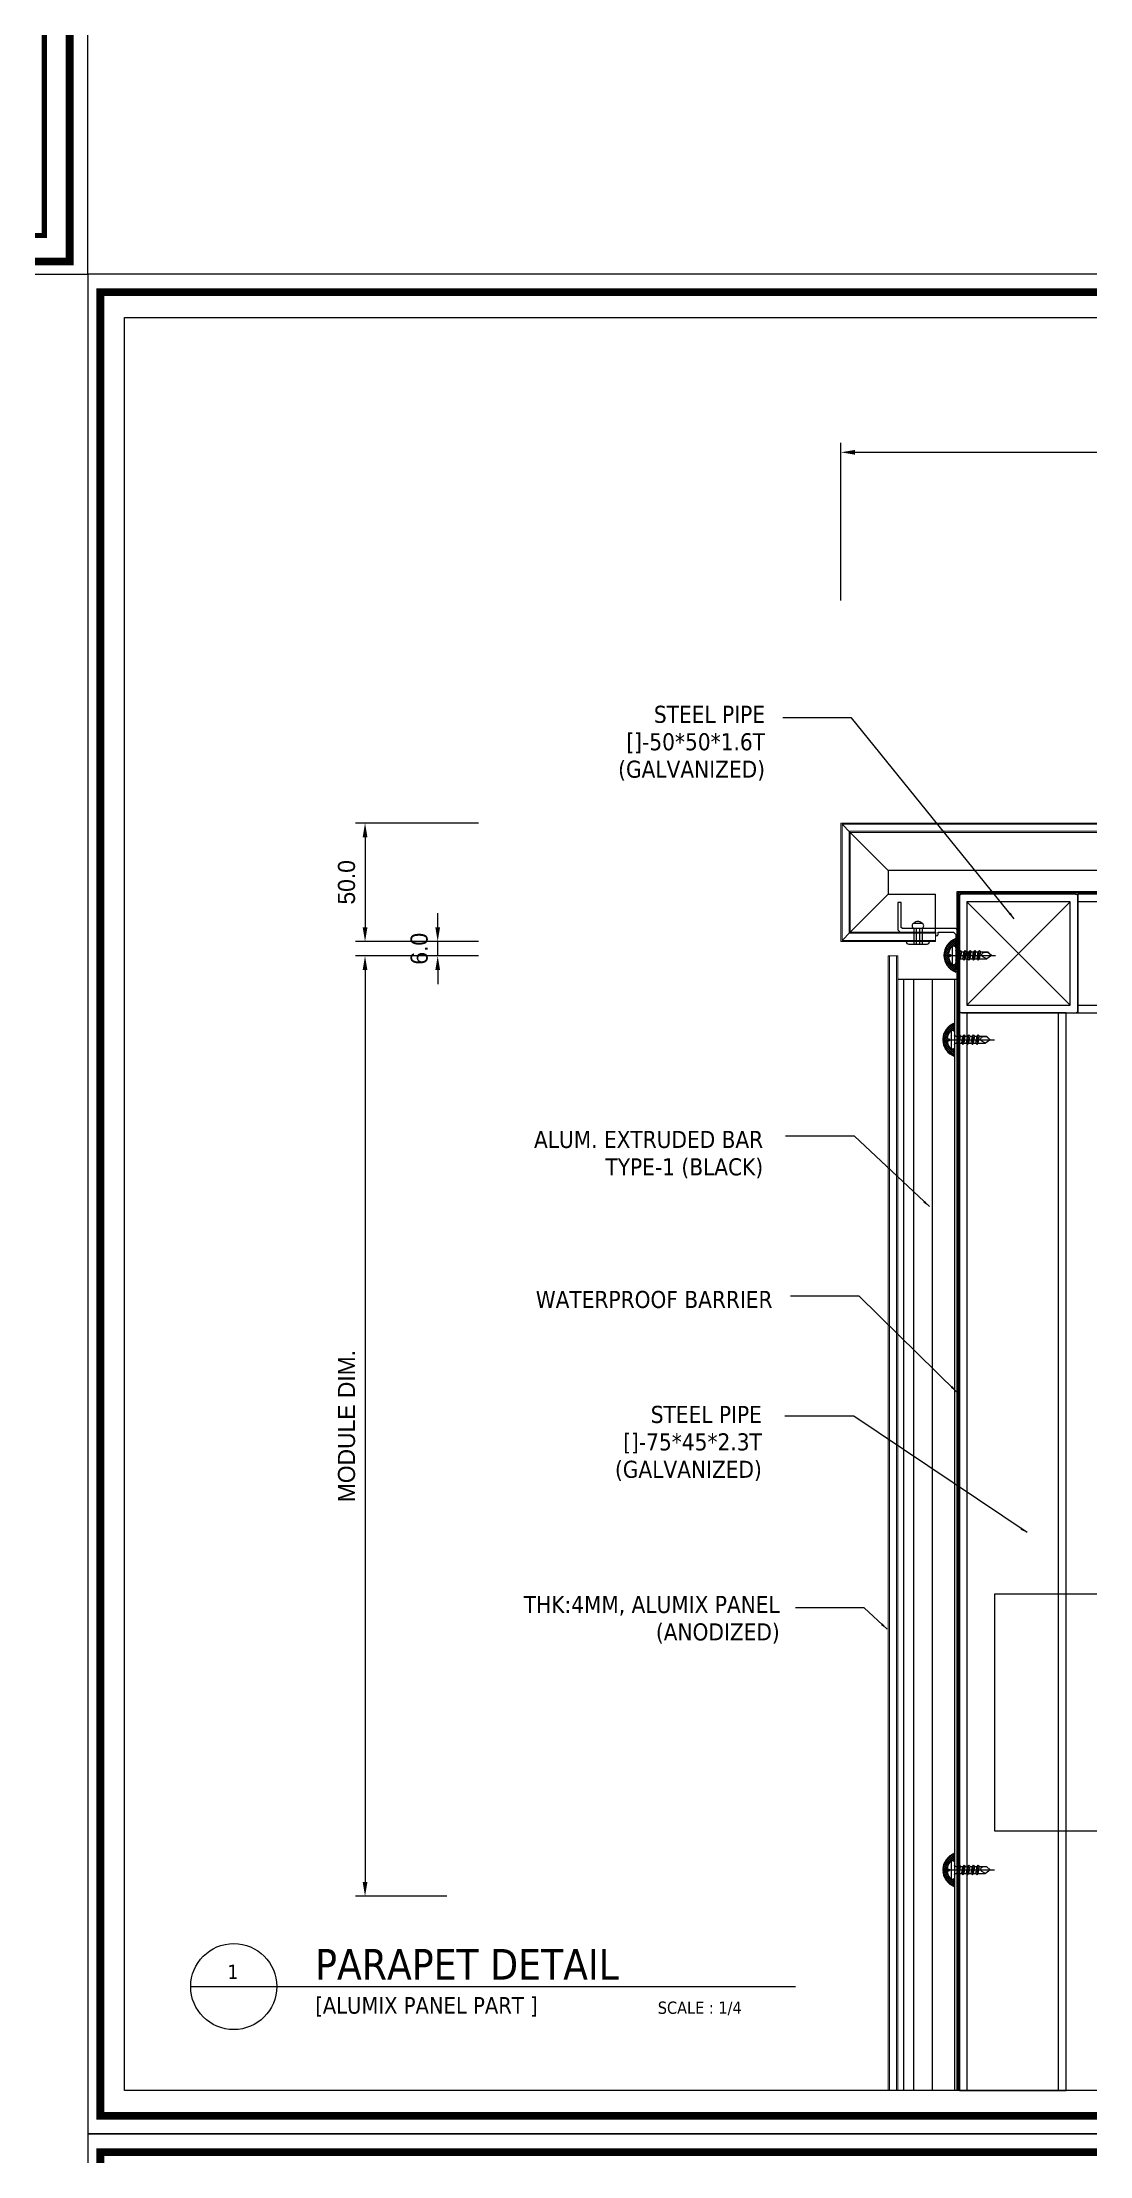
# Model space of a CAD drawing. Header units: millimetres. Extents: x 7297 to 60227, y -7497 to 19324.
# Drawn here: x 10036 to 10478, y 8174 to 9065 of the extents above; entities that cross this region are included whole.
import ezdxf

# ---------------------------------------------------------------- set-up
doc = ezdxf.new("R2010")
doc.units = ezdxf.units.MM
doc.linetypes.add('HIDDEN', pattern=[0.375, 0.25, -0.125])
for name, color, linetype in [('NS_AL_MOLD', 7, 'Continuous'), ('NS_BRACKET_NUTS', 1, 'Continuous'), ('NS_CAULKING', 8, 'Continuous'), ('NS_COL_L-GREY', 8, 'Continuous'), ('NS_COL_WHITE', 7, 'Continuous'), ('NS_DIM', 1, 'Continuous'), ('NS_FORM', 7, 'Continuous'), ('NS_FRAME', 253, 'Continuous'), ('NS_PIPE_FRAME', 2, 'Continuous'), ('NS_RIVET_SCREW', 1, 'Continuous'), ('NS_TEXT', 2, 'Continuous'), ('NS_WATERPROOF', 150, 'Continuous')]:
    doc.layers.add(name, color=color, linetype=linetype)
doc.layers.add('NS_AL_PANEL', color=32, linetype='Continuous', lineweight=9)
doc.styles.add('Expo M', font='Expo M.ttf')
doc.styles.add('HGTXT', font='romans.shx', dxfattribs={"bigfont": 'whgtxt.shx'})
doc.dimstyles.new('DS2', dxfattribs={"dimscale": 2, "dimtxt": 1.8, "dimasz": 1.5, "dimexe": 1, "dimexo": 1, "dimgap": 0.5, "dimtad": 1, "dimtoh": 1, "dimdec": 1, "dimzin": 1, "dimdsep": 46, "dimtxsty": 'Expo M', "dimcen": 2, "dimadec": 1, "dimazin": 0, "dimtfac": 1, "dimtdec": 4, "dimtix": 1, "dimtmove": 1, "dimatfit": 3, "dimfxl": 1, "dimtolj": 1, "dimtzin": 1, "dimarcsym": 0})
doc.dimstyles.new('N-SPACE', dxfattribs={"dimscale": 4, "dimtxt": 1.8, "dimasz": 1.5, "dimexe": 1, "dimexo": 1, "dimgap": 1, "dimtad": 1, "dimtoh": 1, "dimdec": 1, "dimzin": 1, "dimdsep": 46, "dimtxsty": 'Expo M', "dimcen": 2, "dimclrd": 1, "dimclre": 1, "dimclrt": 2, "dimadec": 1, "dimazin": 0, "dimtfac": 1, "dimtdec": 1, "dimtix": 1, "dimtmove": 1, "dimatfit": 3, "dimfxl": 1, "dimtolj": 1, "dimtzin": 1, "dimarcsym": 0})

# ---------------------------------------------------------------- blocks, each defined once
blk = doc.blocks.new('AL-TEMPLATE')
at = {"color": 8}
for p, q in [((2716.82, 1392.97), (2800.02, 1392.97)), ((2716.82, 1376.33), (2800.02, 1376.33)), ((2716.82, 1359.69), (2800.02, 1359.69)), ((2716.82, 1343.05), (2800.02, 1343.05)), ((2716.82, 1326.41), (2800.02, 1326.41)), ((2716.82, 1309.77), (2800.02, 1309.77)), ((2716.82, 1293.13), (2800.02, 1293.13)), ((2716.82, 1276.49), (2800.02, 1276.49)), ((2716.82, 1259.85), (2800.02, 1259.85)), ((2716.82, 1243.21), (2800.02, 1243.21)), ((2716.82, 1209.93), (2800.02, 1209.93)), ((2716.82, 1193.29), (2800.02, 1193.29)), ((2716.82, 1176.65), (2800.02, 1176.65)), ((2716.82, 1118.41), (2800.02, 1118.41)), ((2716.82, 1076.81), (2800.02, 1076.81)), ((2716.82, 1051.85), (2800.02, 1051.85))]:
    blk.add_line(p, q, dxfattribs=at)
at = {"color": 7, "ltscale": 2}
blk.add_lwpolyline([(1972.34, 1515.25), (1972.34, 921.25), (2812.34, 921.25), (2812.34, 1515.25)], close=True, dxfattribs=at)
at = {"color": 8}
for points, const_width in [([(1976.34, 1509.45), (2808.34, 1509.45), (2808.34, 927.05), (1976.34, 927.05)], 2.5), ([(2716.82, 1501.32), (2800.02, 1501.32), (2800.02, 1418.12), (2716.82, 1418.12)], 1.66), ([(2716.82, 1409.8), (2800.02, 1409.8), (2800.02, 1026.89), (2716.82, 1026.89)], 1.66)]:
    blk.add_lwpolyline(points, close=True, dxfattribs=dict(at, const_width=const_width))
at = {"color": 9}
blk.add_lwpolyline([(1984.07, 1501.32), (2709.08, 1501.32), (2709.08, 935.18), (1984.07, 935.18)], close=True, dxfattribs=at)
at = {"color": 8, "const_width": 1.66}
for points in [[(2716.82, 1226.57), (2800.02, 1226.57)], [(2716.82, 1160.01), (2800.02, 1160.01)]]:
    blk.add_lwpolyline(points, dxfattribs=at)
at = {"color": 146, "true_color": 0x105689, "insert": (2721.06, 1496.93), "char_height": 3.6698, "attachment_point": 1, "style": 'HGTXT'}
blk.add_mtext('{\\fExpo M|b0|i0|c129|p18;엔스페이스 (주)}', dxfattribs=at)
at = {"insert": (2720.94, 1489.17), "char_height": 2.3487, "attachment_point": 1, "style": 'HGTXT'}
blk.add_mtext('서울시 강남구 논현로 161길11 엔빌딩 4F\\PTEL 02 575-2077  FAX 02 575-2071', dxfattribs=at)
at = {"color": 8, "attachment_point": 1}
for s, insert, char_height, width in [('NOTE', (2720.76, 1404.73), 2.556, 438.9676), ('DESIGNED BYNOTE', (2719.01, 1224.39), 2.5559, 438.9676), ('DRAWN BYNOTE', (2719.56, 1209.04), 2.5559, 438.9676), ('CHECKED BYNOTE', (2719.56, 1192.25), 2.5559, 438.9676), ('APPROVED BYNOTE', (2720.1, 1175.04), 2.5559, 438.9676), ('DRAWING TITLE', (2720.1, 1158.4), 2.5559, 438.9675), ('SCALE', (2720.1, 1116.8), 2.556, 438.9675), ('{\\fﾱﾼﾸﾲ|b0|i0|c129|p49;DATE}', (2720.1, 1075.2), 2.5559, 438.9675), ('SHEET NO.', (2720.1, 1050.24), 2.556, 438.9675)]:
    blk.add_mtext(s, dxfattribs=dict(at, insert=insert, char_height=char_height, width=width))
blk = doc.blocks.new('피스')
for p, q in [((-4, 1.5), (-4, 1)), ((-4, 1.5), (4, 1.5)), ((-3, 0), (3, 0)), ((-0.5, 2.98), (-0.4, 2.3)), ((-0.4, 2.3), (0.4, 2.3)), ((0, 4.99), (0, -16.77)), ((0.5, 2.98), (0.4, 2.3)), ((4, 1.5), (4, 1)), ((2, -1.5), (-2, -2)), ((-1.5, -1.5), (-2, -2)), ((-2, -2), (-1.5, -2.5)), ((-1.5, -3.5), (-2, -4)), ((2, -3.5), (-2, -4)), ((-2, -4), (-1.5, -4.5)), ((-1.5, -5.5), (-2, -6)), ((2, -5.5), (-2, -6)), ((-2, -6), (-1.5, -6.5)), ((-1.5, -7.5), (-2, -8)), ((2, -7.5), (-2, -8)), ((-2, -8), (-1.5, -8.5)), ((-1.5, -0.5), (-1.5, -1.5)), ((1.5, -1), (-1.5, -1.5)), ((1.5, -2), (-1.5, -2.5)), ((-1.5, -2.5), (-1.5, -3.5)), ((1.5, -3), (-1.5, -3.5)), ((1.5, -4), (-1.5, -4.5)), ((-1.5, -4.5), (-1.5, -5.5)), ((1.5, -5), (-1.5, -5.5)), ((1.5, -6), (-1.5, -6.5)), ((-1.5, -6.5), (-1.5, -7.5)), ((1.5, -7), (-1.5, -7.5)), ((1.5, -8), (-1.5, -8.5)), ((-1.5, -8.5), (-1.5, -9.5)), ((1.5, -0.5), (1.5, -1)), ((1.5, -1), (2, -1.5)), ((2, -1.5), (1.5, -2)), ((1.5, -2), (1.5, -3)), ((1.5, -3), (2, -3.5)), ((2, -3.5), (1.5, -4)), ((1.5, -4), (1.5, -5)), ((1.5, -5), (2, -5.5)), ((2, -5.5), (1.5, -6)), ((1.5, -6), (1.5, -7)), ((1.5, -7), (2, -7.5)), ((2, -7.5), (1.5, -8)), ((1.5, -8), (1.5, -9)), ((-1.5, -9.5), (-2, -10)), ((2, -9.5), (-2, -10)), ((-2, -10), (-1.5, -10.5)), ((1.5, -9), (-1.5, -9.5)), ((1.5, -10), (-1.5, -10.5)), ((-1.5, -10.5), (-1.5, -13.5)), ((0, -15), (-1.5, -13.5)), ((-1.27, -13.54), (-1.27, -11.97)), ((0, -15), (-1.27, -13.54)), ((0, -15), (1.5, -13.03)), ((1.5, -13.03), (0.6, -11.47)), ((1.5, -9), (2, -9.5)), ((2, -9.5), (1.5, -10)), ((1.5, -10), (1.5, -13.03))]:
    blk.add_line(p, q)
for centre, radius, start, end in [((0, -3.08), 6.08, 94.71456, 131.11209), ((-3, 1), 1, 180, 270), ((-2, -0.5), 0.5, 0, 90), ((0, -3.08), 6.08, 48.88791, 85.28544), ((2, -0.5), 0.5, 90, 180), ((3, 1), 1, 270, 0), ((-0.27, -11.97), 1, 30.08633, 180)]:
    blk.add_arc(centre, radius, start, end)
blk = doc.blocks.new('N-SCREW')
blk.add_blockref('피스', (17.25, -1.03))
blk = doc.blocks.new('AL-PROFILE')
for p, q in [((2521.26, 4123.63), (2519.76, 4122.13)), ((2519.76, 4122.13), (2519.76, 4099.63)), ((2537.05, 4123.63), (2521.26, 4123.63)), ((2521.26, 4121.13), (2522.26, 4122.13)), ((2521.26, 4114.63), (2521.26, 4121.13)), ((2522.26, 4122.13), (2530.55, 4122.13)), ((2530.55, 4122.13), (2531.05, 4122.63)), ((2531.05, 4122.63), (2531.55, 4122.13)), ((2531.55, 4122.13), (2537.05, 4122.13)), ((2537.05, 4122.13), (2537.05, 4123.63)), ((2517.44, 4104.38, 0), (2517.44, 4107.88, 0)), ((2519.76, 4107.88), (2526.31, 4107.88)), ((2522.26, 4114.63), (2521.26, 4114.63)), ((2521.26, 4098.63), (2521.26, 4113.63)), ((2521.26, 4113.63), (2522.26, 4113.63)), ((2526.31, 4102.28), (2526.31, 4109.98)), ((2519.26, 4099.13), (2508.76, 4099.13)), ((2508.76, 4099.13), (2508.76, 4097.63)), ((2519.76, 4099.63), (2519.26, 4099.13)), ((2519.76, 4106.88), (2526.31, 4106.88)), ((2519.76, 4105.38), (2526.31, 4105.38)), ((2519.76, 4104.38), (2526.31, 4104.38)), ((2520.26, 4097.63), (2521.26, 4098.63)), ((2508.76, 4097.63), (2520.26, 4097.63))]:
    blk.add_line(p, q)
at = {"ltscale": 3}
for p, q in [((2519.76, 4107.88), (2519.76, 4104.38)), ((2525.26, 4111.03), (2525.26, 4101.23))]:
    blk.add_line(p, q, dxfattribs=at)
for centre, radius, start, end in [((2518.95, 4106.13, 0), 2.2, 133.00287, 226.99713), ((2518.6, 4107.29), 1.3, 27.34705, 152.65295), ((2522.26, 4114.13), 0.5, 270, 90), ((2525.26, 4109.98), 1.05, 0, 90), ((2518.6, 4104.98), 1.3, 207.34705, 332.65295), ((2525.26, 4102.28), 1.05, 270, 0)]:
    blk.add_arc(centre, radius, start, end)
blk = doc.blocks.new('*D279')
at = {"layer": 'NS_DIM', "color": 1, "lineweight": -2, "transparency": 16777216}
for p, q in [((10372.8, 8829.23), (10372.8, 8895.71)), ((10986.8, 8829.23), (10986.8, 8895.71)), ((10378.8, 8891.71), (10980.8, 8891.71))]:
    blk.add_line(p, q, dxfattribs=at)
at = {"layer": 'NS_DIM', "color": 1, "transparency": 16777216}
for points in [[(10378.8, 8892.71), (10378.8, 8890.71), (10372.8, 8891.71)], [(10980.8, 8892.71), (10980.8, 8890.71), (10986.8, 8891.71)]]:
    blk.add_solid(points, dxfattribs=at)
at = {"layer": 'NS_DIM', "color": 2, "transparency": 16777216, "insert": (10679.8, 8899.49), "char_height": 7.2, "attachment_point": 5, "style": 'Expo M'}
blk.add_mtext('\\A1;614.0', dxfattribs=at)
blk = doc.blocks.new('*D280')
at = {"layer": 'NS_DIM', "color": 1, "lineweight": -2, "transparency": 16777216}
for p, q in [((10220.01, 8735.43), (10168.11, 8735.43)), ((10172.11, 8729.43), (10172.11, 8691.43)), ((10220.01, 8685.43), (10168.11, 8685.43))]:
    blk.add_line(p, q, dxfattribs=at)
at = {"layer": 'NS_DIM', "color": 1, "transparency": 16777216}
for points in [[(10171.11, 8729.43), (10173.11, 8729.43), (10172.11, 8735.43)], [(10171.11, 8691.43), (10173.11, 8691.43), (10172.11, 8685.43)]]:
    blk.add_solid(points, dxfattribs=at)
at = {"layer": 'NS_DIM', "color": 2, "transparency": 16777216, "insert": (10164.33, 8710.43), "char_height": 7.2, "attachment_point": 5, "rotation": 90, "style": 'Expo M'}
blk.add_mtext('\\A1;50.0', dxfattribs=at)
blk = doc.blocks.new('*D281')
at = {"layer": 'NS_DIM', "color": 1, "lineweight": -2, "transparency": 16777216}
for p, q in [((10202.75, 8691.43), (10202.75, 8697.43)), ((10220.01, 8685.43), (10198.75, 8685.43)), ((10220.01, 8679.43), (10198.75, 8679.43)), ((10202.75, 8679.43), (10202.75, 8685.43)), ((10202.75, 8673.43), (10202.75, 8667.43))]:
    blk.add_line(p, q, dxfattribs=at)
at = {"layer": 'NS_DIM', "color": 1, "transparency": 16777216}
for points in [[(10201.75, 8691.43), (10203.75, 8691.43), (10202.75, 8685.43)], [(10201.75, 8673.43), (10203.75, 8673.43), (10202.75, 8679.43)]]:
    blk.add_solid(points, dxfattribs=at)
at = {"layer": 'NS_DIM', "color": 2, "transparency": 16777216, "insert": (10194.97, 8682.43), "char_height": 7.2, "attachment_point": 5, "rotation": 90, "style": 'Expo M'}
blk.add_mtext('\\A1;6.0', dxfattribs=at)
blk = doc.blocks.new('*D714')
at = {"layer": 'NS_DIM', "color": 1, "lineweight": -2, "transparency": 16777216}
for p, q in [((10220.01, 8679.43), (10168.11, 8679.43)), ((10172.11, 8673.43), (10172.11, 8288.96)), ((10206.54, 8282.96), (10168.11, 8282.96))]:
    blk.add_line(p, q, dxfattribs=at)
at = {"layer": 'NS_DIM', "color": 1, "transparency": 16777216}
for points in [[(10171.11, 8673.43), (10173.11, 8673.43), (10172.11, 8679.43)], [(10171.11, 8288.96), (10173.11, 8288.96), (10172.11, 8282.96)]]:
    blk.add_solid(points, dxfattribs=at)
at = {"layer": 'NS_DIM', "color": 2, "transparency": 16777216, "insert": (10164.33, 8481.2), "char_height": 7.2, "attachment_point": 5, "rotation": 90, "style": 'Expo M'}
blk.add_mtext('\\A1;MODULE DIM.', dxfattribs=at)
blk = doc.blocks.new('*U164')
blk.add_lwpolyline([(0, 0), (45, 0), (45, 454.26), (0, 454.26)], close=True)
at = {"linetype": 'HIDDEN'}
blk.add_lwpolyline([(3.2, 0), (41.8, 0), (41.8, 454.26), (3.2, 454.26)], close=True, dxfattribs=at)
blk = doc.blocks.new('*U98')
for p, q in [((1, 50), (0, 50)), ((0, 49), (0, 50)), ((0, 49), (0, 1)), ((49, 50), (1, 50)), ((3.2, 3.2), (46.8, 46.8)), ((46.8, 3.2), (3.2, 46.8)), ((49, 50), (50, 50)), ((50, 49), (50, 50)), ((50, 1), (50, 49)), ((0, 1), (0, 0)), ((1, 0), (0, 0)), ((50, 1), (50, 0)), ((1, 0), (49, 0)), ((49, 0), (50, 0))]:
    blk.add_line(p, q)
blk.add_lwpolyline([(3.2, 46.8), (3.2, 3.2), (46.8, 3.2), (46.8, 46.8)], close=True)
for centre, start, end in [((1, 49), 90, 180), ((49, 49), 0, 90), ((1, 1), 180, 270), ((49, 1), 270, 0)]:
    blk.add_arc(centre, 1, start, end)
blk = doc.blocks.new('*U165')
blk.add_lwpolyline([(0, 0), (50, 0), (50, 434), (0, 434)], close=True)
at = {"linetype": 'HIDDEN'}
blk.add_lwpolyline([(3.2, 0), (46.8, 0), (46.8, 434), (3.2, 434)], close=True, dxfattribs=at)

msp = doc.modelspace()

# ---------------------------------------------------------------- hatches: boundary and pattern name
at = {"layer": 'NS_CAULKING'}
h = msp.add_hatch(dxfattribs=at)
h.set_pattern_fill('ANSI37', color=256, scale=5, angle=90, style=0)
h.set_pattern_definition([(135, (6389.3767, 11164.0925), (-0.44194174, -0.44194174), []), (225, (6389.3767, 11164.0925), (0.44194174, -0.44194174), [])])
h.paths.add_polyline_path([(10419.8, 8675.64, -0.160163), (10418.32, 8679.14), (10419, 8679.24), (10419, 8679.64), (10416.31, 8679.64, 0.318728), (10421.3, 8672.6), (10421.3, 8676.64, -0.414214), (10420.3, 8675.64)])
h.paths.add_polyline_path([(10416.31, 8679.64), (10419, 8679.64), (10419, 8680.04), (10418.32, 8680.14, -0.160163), (10419.8, 8683.64), (10420.3, 8683.64, -0.414214), (10421.3, 8682.64), (10421.3, 8686.68, 0.318728)])
h = msp.add_hatch(dxfattribs=at)
h.set_pattern_fill('ANSI37', color=256, scale=5, angle=90, style=0)
h.set_pattern_definition([(135, (6388.87666, 11128.522), (-0.44194174, -0.44194174), []), (225, (6388.87666, 11128.522), (0.44194174, -0.44194174), [])])
h.paths.add_polyline_path([(10419.3, 8640.07, -0.160163), (10417.82, 8643.57), (10418.5, 8643.67), (10418.5, 8644.07), (10415.81, 8644.07, 0.318728), (10420.8, 8637.03), (10420.8, 8641.07, -0.414214), (10419.8, 8640.07)])
h.paths.add_polyline_path([(10415.81, 8644.07), (10418.5, 8644.07), (10418.5, 8644.47), (10417.82, 8644.57, -0.160163), (10419.3, 8648.07), (10419.8, 8648.07, -0.414214), (10420.8, 8647.07), (10420.8, 8651.11, 0.318728)])
h = msp.add_hatch(dxfattribs=at)
h.set_pattern_fill('ANSI37', color=256, scale=5, angle=90, style=0)
h.set_pattern_definition([(135, (6388.87666, 10778.522), (-0.44194174, -0.44194174), []), (225, (6388.87666, 10778.522), (0.44194174, -0.44194174), [])])
h.paths.add_polyline_path([(10419.3, 8290.07, -0.160163), (10417.82, 8293.57), (10418.5, 8293.67), (10418.5, 8294.07), (10415.81, 8294.07, 0.318728), (10420.8, 8287.03), (10420.8, 8291.07, -0.414214), (10419.8, 8290.07)])
h.paths.add_polyline_path([(10415.81, 8294.07), (10418.5, 8294.07), (10418.5, 8294.47), (10417.82, 8294.57, -0.160163), (10419.3, 8298.07), (10419.8, 8298.07, -0.414214), (10420.8, 8297.07), (10420.8, 8301.11, 0.318728)])

# ---------------------------------------------------------------- linework, layer by layer
at = {"layer": 'NS_AL_PANEL'}
for p, q in [((10372.8, 8735.43), (10986.8, 8735.43)), ((10372.8, 8735.43), (10372.8, 8685.43)), ((10373.3, 8734.93), (10986.3, 8734.93)), ((10373.3, 8734.93), (10373.3, 8685.93)), ((10376.8, 8731.43), (10373.3, 8734.93)), ((10983.3, 8731.93), (10376.3, 8731.93)), ((10376.3, 8731.93), (10376.3, 8688.93)), ((10982.8, 8731.43), (10376.8, 8731.43)), ((10376.8, 8731.43), (10376.8, 8689.43)), ((10376.8, 8689.43), (10373.3, 8685.93)), ((10376.3, 8688.93), (10412.8, 8688.93)), ((10376.8, 8689.43), (10412.8, 8689.43)), ((10412.8, 8689.43), (10412.8, 8685.43)), ((10372.8, 8685.43), (10412.8, 8685.43)), ((10373.3, 8685.93), (10412.8, 8685.93)), ((10392.8, 8679.43), (10396.8, 8679.43)), ((10392.8, 8679.43), (10392.8, 8201.17)), ((10393.3, 8201.17), (10393.3, 8679.43)), ((10396.3, 8679.43), (10396.3, 8201.17)), ((10396.8, 8679.43), (10396.8, 8201.17)), ((10420.8, 8672.93), (10420.8, 8672.79)), ((10420.3, 8637.36), (10420.3, 8637.22)), ((10420.3, 8287.36), (10420.3, 8287.22))]:
    msp.add_line(p, q, dxfattribs=at)
at = {"layer": 'NS_BRACKET_NUTS'}
msp.add_lwpolyline([(10437.8, 8410.49), (10542.8, 8410.49), (10542.8, 8310.49), (10437.8, 8310.49)], close=True, dxfattribs=at)
at = {"layer": 'NS_CAULKING'}
for centre in [(10423.77, 8679.64), (10423.27, 8644.07), (10423.27, 8294.07)]:
    msp.add_arc(centre, 7.46, 109.2859, 250.7141, dxfattribs=at)
at = {"layer": 'NS_COL_L-GREY'}
for p, q in [((10392.8, 8715.43), (10376.8, 8731.43)), ((10966.8, 8715.43), (10392.8, 8715.43)), ((10392.8, 8715.43), (10392.8, 8705.43)), ((10392.8, 8705.43), (10376.8, 8689.43)), ((10392.8, 8705.43), (10412.8, 8705.43)), ((10412.8, 8689.43), (10412.8, 8705.43)), ((10422.8, 8669.43), (10396.8, 8669.43)), ((10399.3, 8669.43), (10399.3, 8201.17)), ((10403.52, 8669.43), (10403.52, 8201.17)), ((10411.26, 8669.43), (10411.26, 8201.17)), ((10420.8, 8669.43), (10420.8, 8201.17))]:
    msp.add_line(p, q, dxfattribs=at)
at = {"layer": 'NS_COL_WHITE'}
msp.add_line((10098.58, 8244.93), (10353.72, 8244.93), dxfattribs=at)
msp.add_circle((10116.72, 8244.93), 18.14, dxfattribs=at)
at = {"layer": 'NS_WATERPROOF', "ltscale": 3}
for p, q in [((10421.8, 8706.43), (10421.8, 8201.17)), ((10957.8, 8706.43), (10421.8, 8706.43)), ((10422.3, 8705.93), (10422.3, 8201.17)), ((10957.8, 8705.93), (10422.3, 8705.93))]:
    msp.add_line(p, q, dxfattribs=at)

# ---------------------------------------------------------------- block references
at = {"layer": 'NS_AL_MOLD', "rotation": 270}
msp.add_blockref('AL-PROFILE', (6299.17, 11210.69), dxfattribs=at)
at = {"layer": 'NS_FORM', "xscale": 1.32, "yscale": 1.32, "zscale": 1.32, "rotation": 270}
msp.add_blockref('AL-TEMPLATE', (8055.07, 12679.14), dxfattribs=at)
at = {"layer": 'NS_FORM', "xscale": 1.32, "yscale": 1.32, "zscale": 1.32}
for p in [(7451.71, 6966.73), (7451.71, 6182.65)]:
    msp.add_blockref('AL-TEMPLATE', p, dxfattribs=at)
at = {"layer": 'NS_FRAME', "rotation": 270}
msp.add_blockref('*U165', (10472.8, 8705.43), dxfattribs=at)
at = {"layer": 'NS_FRAME'}
msp.add_blockref('*U164', (10422.8, 8201.17), dxfattribs=at)
at = {"layer": 'NS_PIPE_FRAME'}
msp.add_blockref('*U98', (10422.8, 8655.43), dxfattribs=at)
at = {"layer": 'NS_RIVET_SCREW', "xscale": -1, "rotation": 90}
for p in [(10420.27, 8696.89), (10419.77, 8661.32), (10419.77, 8311.32)]:
    msp.add_blockref('N-SCREW', p, dxfattribs=at)

# ---------------------------------------------------------------- texts
at = {"layer": 'NS_TEXT', "line_spacing_factor": 0.963855}
for s, insert, char_height, width, attachment_point in [('\\pxqr;{\\fTahoma|b0|i0|c0|p34;STEEL PIPE\\P\\pq*;[]-\\fTahoma|b0|i0|c129|p34;50\\fTahoma|b0|i0|c0|p34;*\\fTahoma|b0|i0|c129|p34;50\\fTahoma|b0|i0|c0|p34;*\\fTahoma|b0|i0|c129|p34;1\\fTahoma|b0|i0|c0|p34;.\\fTahoma|b0|i0|c129|p34;6\\fTahoma|b0|i0|c0|p34;T\\P\\pqr;(GALVANIZED)}', (10340.82, 8784.86), 7.2, 109.4191, 3), ('\\pxqr;{\\fTahoma|b0|i0|c0|p34;ALUM. EXTRUDED BAR\\fTahoma|b0|i0|c129|p34;\\PTYPE-1 \\fTahoma|b0|i0|c0|p34;(\\fTahoma|b0|i0|c129|p34;BLACK\\fTahoma|b0|i0|c0|p34;)}', (10224.69, 8605.65), 7.2, 115.355, 1), ('\\pxqr;{\\fTahoma|b0|i0|c0|p34;WATERPROOF BARRIER}', (10343.99, 8538.19), 7.2, 112.4594, 3), ('\\pxqr;{\\fTahoma|b0|i0|c0|p34;STEEL PIPE\\P[]-\\fTahoma|b0|i0|c129|p34;75\\fTahoma|b0|i0|c0|p34;*\\fTahoma|b0|i0|c129|p34;4\\fTahoma|b0|i0|c0|p34;5*\\fTahoma|b0|i0|c129|p34;2\\fTahoma|b0|i0|c0|p34;.\\fTahoma|b0|i0|c129|p34;3\\fTahoma|b0|i0|c0|p34;T\\P(GALVANIZED)}', (10268.46, 8489.72), 7.2, 71.0245, 1), ('\\pxqr;{\\fTahoma|b0|i0|c0|p34;T\\fTahoma|b0|i0|c129|p34;HK:4MM,\\fTahoma|b0|i0|c0|p34; \\fTahoma|b0|i0|c129|p34;ALUMIX\\fTahoma|b0|i0|c0|p34; PANEL\\P(\\fTahoma|b0|i0|c129|p34;ANODIZED\\fTahoma|b0|i0|c0|p34;)}', (10210.94, 8409.61), 7.2, 136.0889, 1), ('{\\fTahoma|b0|i0|c129|p34;PARAPET\\fTahoma|b0|i0|c0|p34; DETAIL}', (10151.07, 8247.81), 12.96, 191.1391, 7), ('\\fTahoma;1', (10114.11, 8248.11), 6, 8.9419, 7), ('\\fTahoma;[ALUMIX PANEL PART ]', (10151.07, 8232.23), 7, 105.1355, 7), ('\\fTahoma;SCALE : 1/4', (10295.59, 8232.77), 5.184, 42.074, 7)]:
    msp.add_mtext(s, dxfattribs=dict(at, insert=insert, char_height=char_height, width=width, attachment_point=attachment_point))

# ---------------------------------------------------------------- dimensions: what is measured, and where the dimension line sits
at = {"layer": 'NS_DIM'}
dim = msp.add_linear_dim(base=(10986.8, 8891.71), p1=(10372.8, 8825.23), p2=(10986.8, 8825.23), dimstyle='N-SPACE', dxfattribs=at)
dim.commit()
dim.dimension.update_dxf_attribs({"geometry": '*D279', "text_midpoint": (10679.8, 8899.49)})
for base, p1, picture, middle in [((10172.11, 8685.43), (10224.01, 8735.43), '*D280', (10164.33, 8710.43)), ((10202.75, 8685.43), (10224.01, 8679.43), '*D281', (10194.97, 8682.43))]:
    dim = msp.add_linear_dim(base=base, p1=p1, p2=(10224.01, 8685.43), angle=90, dimstyle='N-SPACE', dxfattribs=at)
    dim.commit()
    dim.dimension.update_dxf_attribs({"geometry": picture, "text_midpoint": middle})
dim = msp.add_linear_dim(base=(10172.11, 8282.96), p1=(10224.01, 8679.43), p2=(10210.54, 8282.96), angle=270, text='MODULE DIM.', dimstyle='N-SPACE', dxfattribs=at)
dim.commit()
dim.dimension.update_dxf_attribs({"geometry": '*D714', "text_midpoint": (10164.33, 8481.2)})

# ---------------------------------------------------------------- leaders
for points in [[(10445.95, 8695.03), (10377.26, 8779.83), (10348.28, 8779.83)], [(10410.14, 8573.72), (10378.52, 8603.35), (10349.53, 8603.35)], [(10421.66, 8495.64), (10380.56, 8535.99), (10351.57, 8535.99)], [(10451.34, 8436.29), (10378.22, 8485.42), (10349.23, 8485.42)], [(10392.29, 8395.61), (10382.67, 8404.63), (10353.68, 8404.63)]]:
    msp.add_leader(points, dimstyle='DS2', override={"dimgap": 0.5, "dimtad": 0}, dxfattribs=at)

doc.saveas('drawing.dxf')
